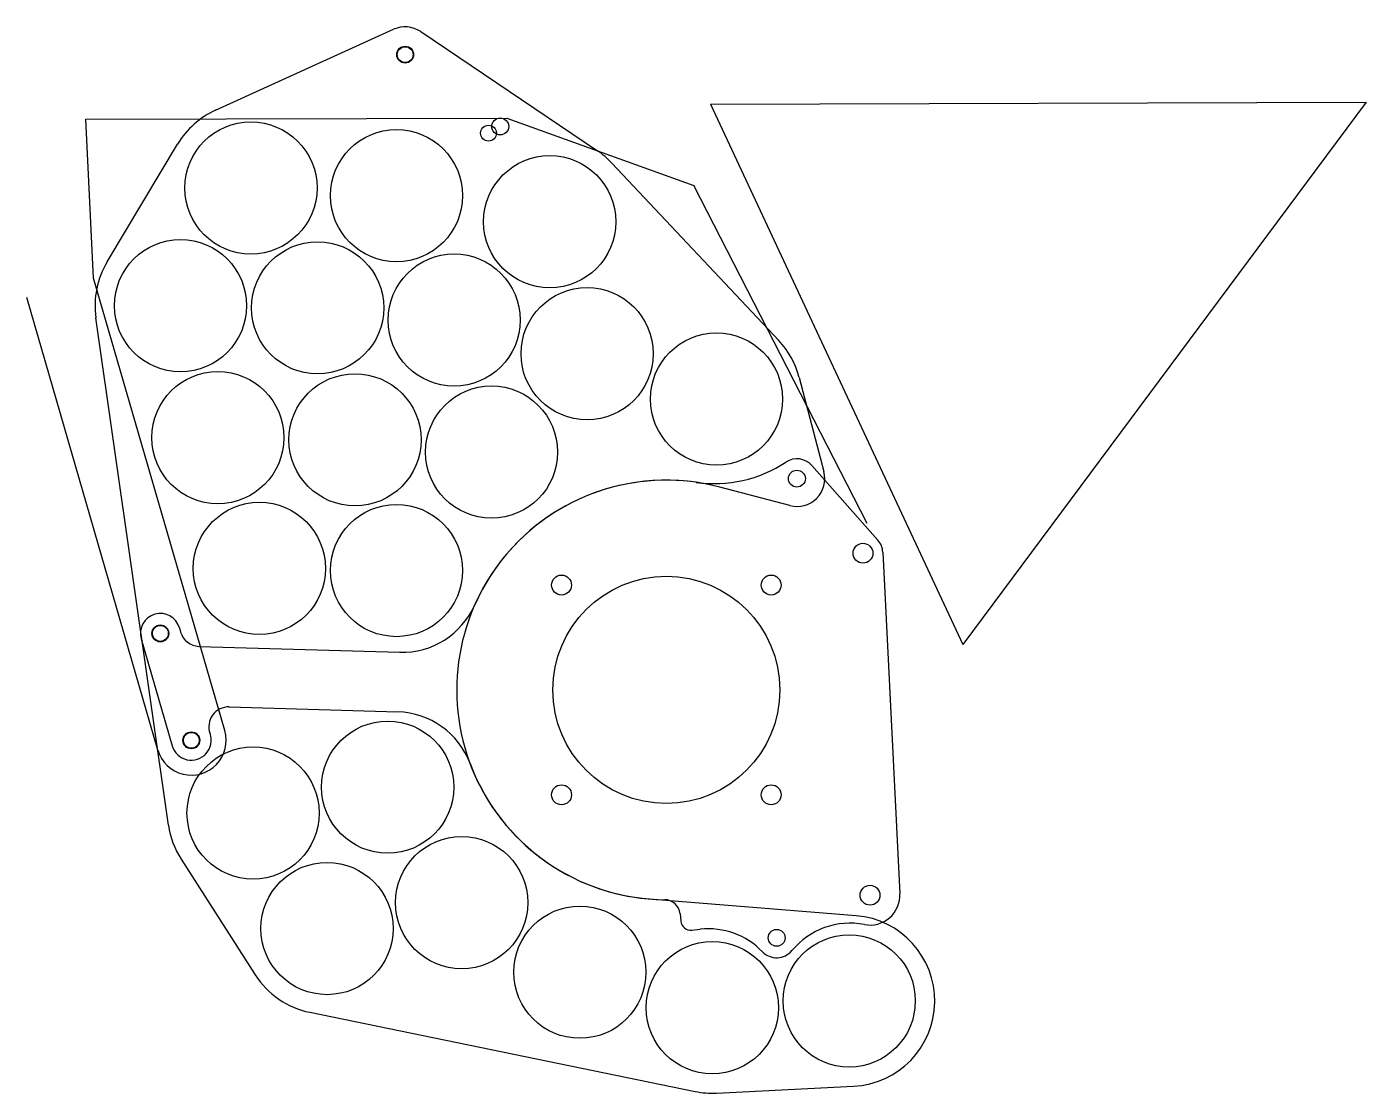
# Model space of a CAD drawing. Header units: millimetres. Extents: x -322 to 352, y -160 to 376.
import ezdxf

# ---------------------------------------------------------------- set-up
doc = ezdxf.new("R2010")
doc.units = ezdxf.units.MM
doc.layers.get('0').update_dxf_attribs({"true_color": 0xffffff})
doc.layers.add('Sketch', color=4, linetype='Continuous', true_color=0x00ffff)
doc.layers.add('Sketch001', color=2, linetype='Continuous', true_color=0xffff00)

msp = doc.modelspace()

# ---------------------------------------------------------------- linework, layer by layer
for p, q in [((-226.84, 334.01), (-137.25, 374.67)), ((-123.64, 373.53), (-34.67, 313.54)), ((-281.4, 257.74), (-245.96, 316.94)), ((-27.39, 307.36), (56.55, 218.17)), ((-250.56, -25.66), (-287.07, 229.56)), ((66.83, 199.6), (79.25, 152.18)), ((62.14, 135.1), (26.84, 144.39)), ((-244.19, -42.77), (-206.96, -100.86)), ((95.5, -71.2), (-8.52, -62.79)), ((-179.41, -119.78), (14.47, -159.59)), ((25.24, -160.42), (94.16, -157.01))]:
    msp.add_line(p, q)
for centre, radius in [((-131.46, 361.92), 4.25), ((-209.06, 294.86), 33.25), ((-135.81, 291), 33.25), ((-83.59, 325.8), 4.25), ((-58.71, 277.88), 33.25), ((-244.5, 235.65), 33.25), ((-175.51, 234.56), 33.25), ((-106.79, 228.4), 33.25), ((-39.89, 211.5), 33.25), ((25.24, 188.7), 33.25), ((-225.69, 169.27), 33.25), ((-156.7, 168.18), 33.25), ((-87.97, 162.01), 33.25), ((65.71, 148.64), 4.25), ((-204.82, 103.5), 33.25), ((-135.83, 102.41), 33.25), ((-254.65, 70.81), 4.25), ((-239.06, 17.02), 4.25), ((-140.23, -6.53), 33.25), ((-207.99, -19.57), 33.25), ((-103, -64.62), 33.25), ((-170.76, -77.66), 33.25), ((-43.53, -99.62), 33.25), ((55.51, -82.33), 4.25), ((92.04, -114.06), 33.25), ((23.12, -117.47), 33.25)]:
    msp.add_circle(centre, radius)
for centre, radius, start, end in [((-131.46, 361.92), 14, 56.00824, 114.41083), ((-209.06, 294.86), 43, 114.41083, 149.09563), ((-58.71, 277.88), 43, 43.26635, 56.00824), ((-244.5, 235.65), 43, 149.09563, 188.14202), ((25.24, 188.7), 43, 14.67735, 43.26635), ((65.71, 148.64), 14, 255.25247, 14.67735), ((-0.01, 42.37), 105.5, 75.25247, 265.37768), ((-207.99, -19.57), 43, 188.14202, 212.65806), ((92.04, -114.06), 43, 272.83106, 85.37768), ((-170.76, -77.66), 43, 212.65806, 258.39611), ((23.12, -117.47), 43, 258.39611, 272.83106)]:
    msp.add_arc(centre, radius, start, end)
at = {"layer": 'Sketch'}
for p, q in [((22.19, 337.04), (352.19, 337.94)), ((22.19, 337.04), (149.15, 65.22)), ((352.19, 337.94), (149.15, 65.22)), ((-292.22, 329.42), (-80.22, 330)), ((-288.25, 249.52), (-292.22, 329.42)), ((-80.22, 330), (13.85, 296.08)), ((101.07, 126.16), (13.85, 296.08)), ((-222.25, 21.9), (-288.25, 249.52)), ((-255.86, 12.15), (-321.86, 239.78))]:
    msp.add_line(p, q, dxfattribs=at)
for centre, radius in [((-131.46, 361.92), 4), ((-89.5, 322.43), 4), ((98.94, 111.13), 5), ((-254.65, 70.81), 4), ((-239.06, 17.02), 4), ((102.5, -60.89), 5)]:
    msp.add_circle(centre, radius, dxfattribs=at)
msp.add_arc((-239.06, 17.02), 17.5, 196.169, 16.1694, dxfattribs=at)
at = {"layer": 'Sketch001'}
for p, q in [((73.19, 155.27, -36), (106.42, 117.76, -36)), ((108.93, 111.63, -36), (117.48, -60.14, -36)), ((-264.25, 68.02, -36), (-248.66, 14.24, -36)), ((-245.05, 73.59, -36), (-244.44, 71.5, -36)), ((-235.13, 64.29, -36), (-134.22, 61.32, -36)), ((-219.96, 33.83, -36), (-135.1, 31.33, -36)), ((6.92, -70.29, -36), (7.32, -74.01, -36)), ((12.82, -78.46, -36), (17.08, -78, -36))]:
    msp.add_line(p, q, dxfattribs=at)
for centre, radius in [((98.94, 111.13), 5), ((-52.76, 95.12), 5), ((-0.01, 42.37), 57.15), ((52.74, 95.12), 5), ((-52.76, -10.38), 5), ((52.74, -10.38), 5), ((102.5, -60.89), 5)]:
    msp.add_circle(centre, radius, dxfattribs=at)
for centre, radius, start, end in [((24.24, 211.13, -36), 65, 261.821, 303.5641), ((65.71, 148.64, -36), 10, 41.5421, 123.564), ((-0.01, 42.37, -36), 105.5, 81.821, 156.104), ((98.94, 111.13, -36), 10, 2.85178, 41.5421), ((-133.04, 101.3, -36), 40, 268.3142, 336.1039), ((-254.65, 70.81, -36), 10, 16.1694, 196.169), ((-234.84, 74.29, -36), 10, 196.169, 268.3142), ((-220.25, 23.84, -36), 10, 88.3142, 199.914), ((-136.28, -8.65, -36), 40, 20.5245, 88.3142), ((-239.06, 17.02, -36), 10, 196.169, 19.9138), ((-0.01, 42.37, -36), 105.5, 200.524, 269.4844), ((102.5, -60.89, -36), 15, 259.115, 2.85178), ((-1.03, -71.13, -36), 8, 6.06135, 89.4844), ((12.29, -73.48, -36), 5, 186.061, 276.0613), ((21.1, -115.79, -36), 38, 44.1911, 96.0613), ((92.49, -112.93, -36), 38, 79.1148, 140.391), ((55.51, -82.33, -36), 10, 224.191, 320.391)]:
    msp.add_arc(centre, radius, start, end, dxfattribs=at)

doc.saveas('drawing.dxf')
